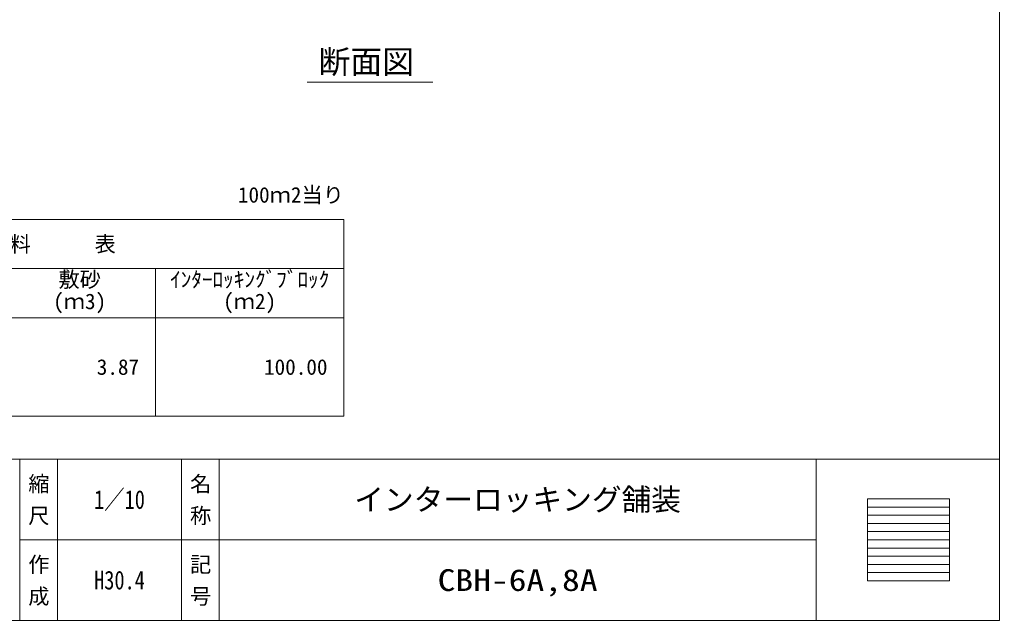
# Model space of a CAD drawing. Units: millimetres at full size, sheet at 1:10; details may follow other scales. Extents: x 3954 to 6692, y 1815 to 3681.
# Drawn here: x 5496 to 6692, y 1815 to 2548 of the extents above; entities that cross this region are included whole.
import ezdxf
from ezdxf.enums import TextEntityAlignment as Align

# ---------------------------------------------------------------- set-up
doc = ezdxf.new("R2010")
doc.units = ezdxf.units.MM
doc.header["$LTSCALE"] = 10
for name, color, linetype, lineweight in [('0_2', 7, 'Continuous', 13), ('_0-0_', 7, 'Continuous', 13), ('寸法', 1, 'Continuous', 13), ('本体', 7, 'Continuous', 13)]:
    doc.layers.add(name, color=color, linetype=linetype, lineweight=lineweight)
doc.styles.add('@ＭＳ ゴシック', font='')
doc.styles.add('ＭＳ ゴシック', font='')
doc.styles.get('@ＭＳ ゴシック').set_extended_font_data('@MS Gothic')
doc.styles.get('ＭＳ ゴシック').set_extended_font_data('MS Gothic')

msp = doc.modelspace()

# ---------------------------------------------------------------- linework, layer by layer
at = {"layer": '0_2'}
for p, q in [((4876.6, 2303.9), (5891.6, 2303.9)), ((5891.6, 2303.9), (5891.6, 2063.9)), ((5061.6, 2243.9), (5891.6, 2243.9)), ((5661.6, 2243.9), (5661.6, 2063.9)), ((4876.6, 2183.9), (5891.6, 2183.9)), ((4876.6, 2063.9), (5891.6, 2063.9)), ((6467.92, 1913.1), (5495.97, 1913.1))]:
    msp.add_line(p, q, dxfattribs=at)
at = {"layer": '_0-0_', "color": 6}
msp.add_line((3953.63, 2011.39), (6691.76, 2011.39), dxfattribs=at)
at = {"layer": '_0-0_'}
for p, q in [((5495.97, 2011.39), (5495.97, 1814.81)), ((5541.93, 2011.39), (5541.93, 1814.81)), ((5693.41, 2011.39), (5693.41, 1814.92)), ((5739.37, 2011.39), (5739.37, 1814.81)), ((6467.92, 2011.39), (6467.92, 1814.81))]:
    msp.add_line(p, q, dxfattribs=at)
at = {"layer": '_0-0_', "color": 6}
msp.add_lwpolyline([(6691.76, 3626.63), (3953.63, 3626.63), (3953.63, 1814.81), (6691.76, 1814.81)], close=True, dxfattribs=at)
at = {"layer": '寸法', "color": 3}
msp.add_line((5846.61, 2471.32), (6000, 2471.32), dxfattribs=at)
at = {"layer": '本体'}
for p, q in [((6530.73, 1963.1), (6630.73, 1963.1)), ((6530.73, 1863.1), (6530.73, 1963.1)), ((6630.73, 1963.1), (6630.73, 1863.1)), ((6530.73, 1953.1), (6630.73, 1953.1)), ((6530.73, 1943.1), (6630.73, 1943.1)), ((6530.73, 1933.1), (6630.73, 1933.1)), ((6530.73, 1923.1), (6630.73, 1923.1)), ((6530.73, 1913.1), (6630.73, 1913.1)), ((6530.73, 1903.1), (6630.73, 1903.1)), ((6530.73, 1893.1), (6630.73, 1893.1)), ((6530.73, 1883.1), (6630.73, 1883.1)), ((6530.73, 1873.1), (6630.73, 1873.1)), ((6630.73, 1863.1), (6530.73, 1863.1))]:
    msp.add_line(p, q, dxfattribs=at)

# ---------------------------------------------------------------- texts
at = {"layer": '_0-0_', "style": 'ＭＳ ゴシック'}
for s, p in [('100ｍ2当り', (5891.6, 2333.9)), ('3.87', (5641.6, 2123.9)), ('100.00', (5871.6, 2123.9))]:
    msp.add_text(s, height=18.99, dxfattribs=at).set_placement(p, align=Align.MIDDLE_RIGHT)
for s, height, p in [('材\u3000\u3000\u3000料\u3000\u3000\u3000表', 18.99, (5496.6, 2273.9)), ('インターロッキング舗装', 26.58, (6103.64, 1962.25))]:
    msp.add_text(s, height=height, dxfattribs=at).set_placement(p, align=Align.MIDDLE_CENTER)
for s, p in [('敷砂', (5543.2, 2240.25)), ('ｲﾝﾀｰﾛｯｷﾝｸﾞﾌﾞﾛｯｸ', (5679.47, 2240.25)), ('(ｍ3)', (5536.72, 2213.45)), ('(ｍ2)', (5744.22, 2213.45))]:
    msp.add_text(s, height=18.99, dxfattribs=at).set_placement(p, align=Align.TOP_LEFT)
at = {"layer": '_0-0_', "style": '@ＭＳ ゴシック'}
for s, p in [(' 縮 尺 ', (5518.95, 1962.25)), ('名 称', (5716.39, 1962.25)), ('作 成', (5518.95, 1863.96)), ('記 号', (5716.39, 1863.96))]:
    msp.add_text(s, height=18.99, rotation=270, dxfattribs=at).set_placement(p, align=Align.MIDDLE_CENTER)
at = {"layer": '_0-0_', "style": 'ＭＳ ゴシック'}
for s, height, width, p in [('1／10', 22.79, 0.8, (5617.67, 1962.25)), ('H30.4', 22.79, 0.8, (5617.67, 1863.96)), ('CBH-6A,8A', 26.58, 1.2, (6103.64, 1863.96))]:
    msp.add_text(s, height=height, dxfattribs=dict(at, width=width)).set_placement(p, align=Align.MIDDLE_CENTER)
at = {"layer": '寸法', "color": 3, "style": 'ＭＳ ゴシック'}
msp.add_text('断面図', height=28.48, dxfattribs=at).set_placement((5860.65, 2473.46), align=Align.BOTTOM_LEFT)

doc.saveas('drawing.dxf')
